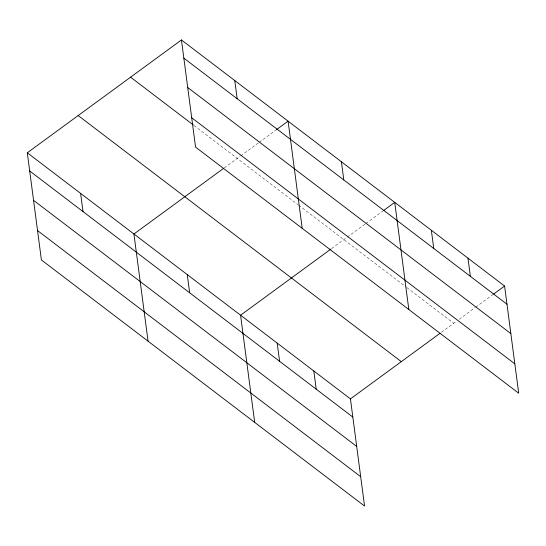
<?xml version="1.0" encoding="UTF-8"?>
<svg xmlns="http://www.w3.org/2000/svg" width="546" height="546" viewBox="0 0 546 546"><rect width="100%" height="100%" fill="white"/><g stroke="black" fill="none" stroke-linecap="round" stroke-linejoin="round"><path stroke-width="0.41" stroke-dasharray="2.73 2.05" d="M224.283 167.868L239.967 156.388M240.656 155.883L258.531 142.799M259.214 142.301L275.716 130.221M331.599 248.58L346.601 237.599M347.29 237.094L365.165 224.01M365.854 223.512L383.039 210.927M441.468 332.248L456.47 321.266M459.22 319.253L475.034 307.685M475.716 307.18L492.908 294.601M194.021 125.505L297.959 204.661M298.635 205.173L406.244 287.128M406.927 287.646L453.719 323.28"/><path stroke-width="0.82" d="M27.3 152.791L350.443 398.88L364.551 506.046L41.407 259.957L27.3 152.791L181.449 39.954L504.593 286.043L518.7 393.209L195.557 147.12L181.449 39.954M223.607 168.366L133.934 234.002L148.048 341.161M276.399 129.723L288.09 121.164L302.197 228.33M330.924 249.078L240.574 315.206L254.682 422.372M383.722 210.428L394.724 202.375L408.831 309.541M350.443 398.88L440.11 333.244M493.591 294.096L504.593 286.043M183.845 58.142L506.988 304.231M187.715 87.503L510.851 333.599M191.694 117.759L514.837 363.848M130.583 77.191L193.345 124.993M78.167 115.554L401.31 361.643M29.696 170.98L352.832 417.069M33.559 200.341L356.702 446.43M37.544 230.589L360.681 476.685M467.97 258.156L470.365 276.344M431.347 230.269L433.742 248.45M341.407 161.773L343.803 179.962M313.82 370.987L316.209 389.175M277.197 343.1L279.586 361.288M234.766 80.562L237.162 98.751M187.258 274.604L189.646 292.793M80.617 193.393L83.012 211.582"/></g></svg>
